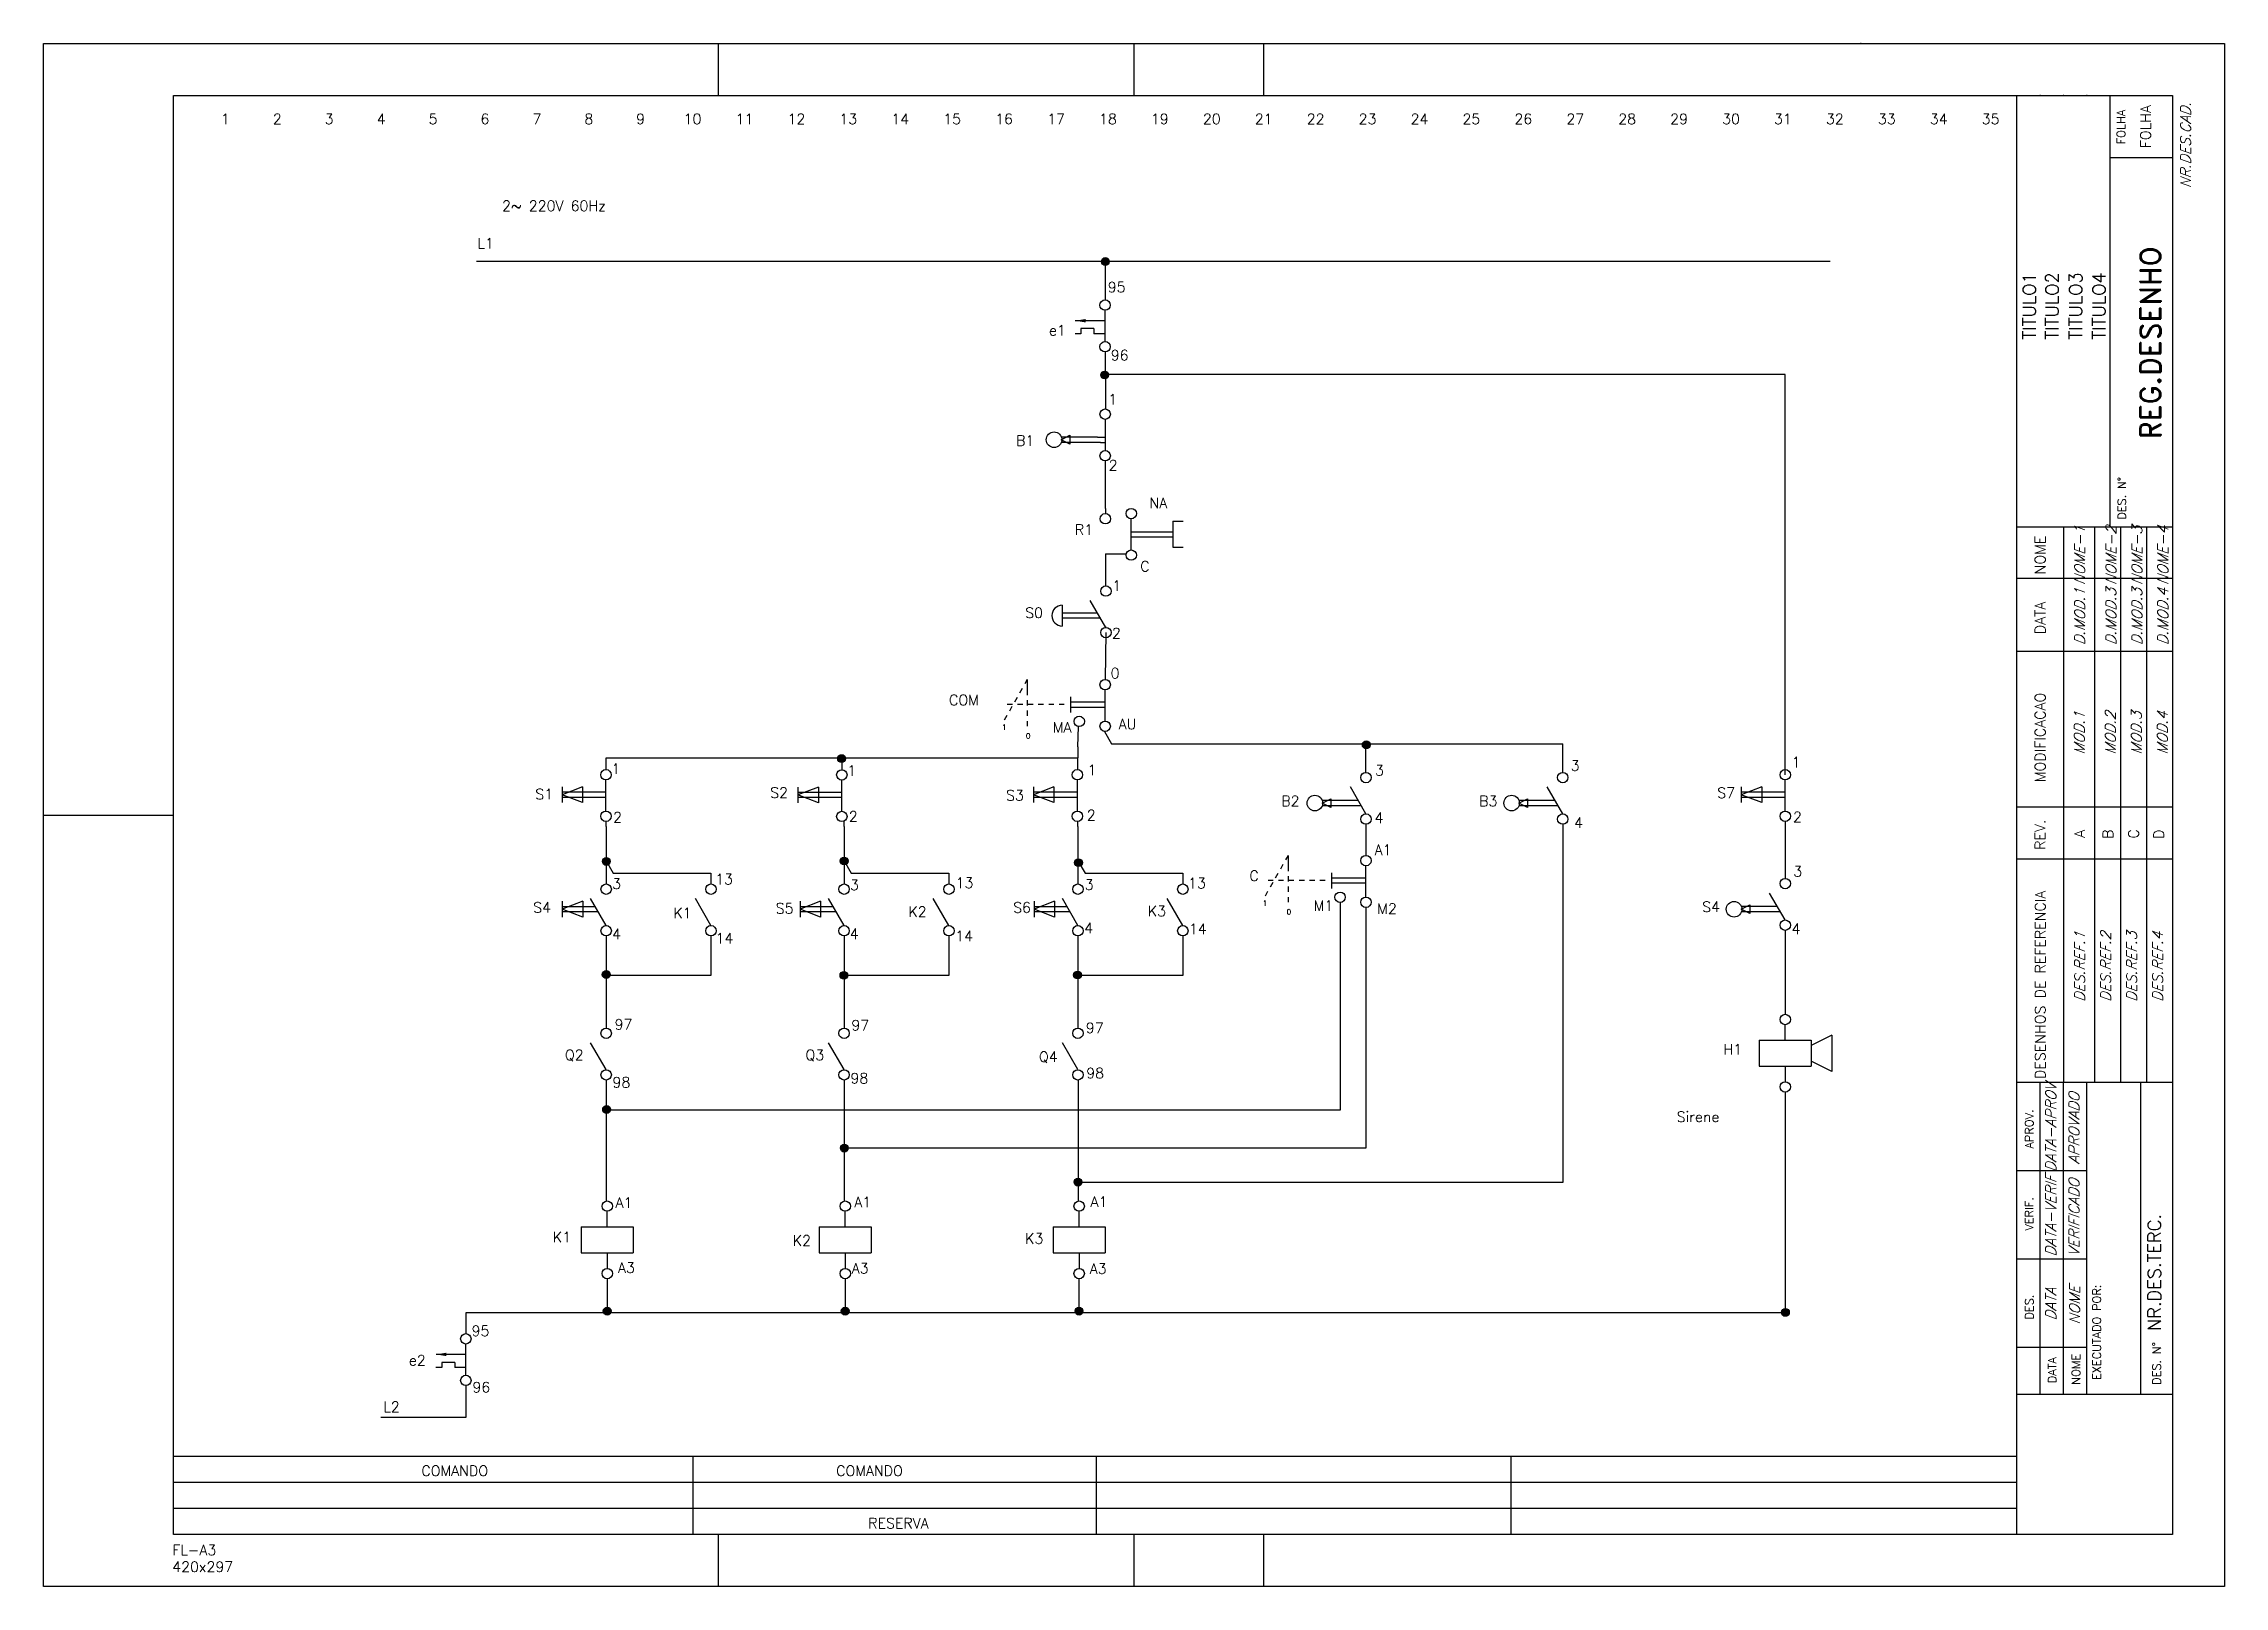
# Model space of a CAD drawing. Extents: x 0 to 420, y 5 to 302.
import ezdxf
from ezdxf.enums import TextEntityAlignment as Align

# ---------------------------------------------------------------- set-up
doc = ezdxf.new("R2010")
doc.units = 0
doc.header["$MEASUREMENT"] = 0
doc.linetypes.add('HIDDEN1', pattern=[2, 1, -1])
doc.layers.get('0').update_dxf_attribs({"color": 1, "linetype": 'CONTINUOUS'})
for name, color, linetype in [('CARIMBO', 7, 'CONTINUOUS'), ('CON', 1, 'CONTINUOUS'), ('DES', 7, 'CONTINUOUS'), ('GERAL', 1, 'CONTINUOUS'), ('HIDDEN1', 3, 'HIDDEN1'), ('SIM', 1, 'CONTINUOUS'), ('TEXTO', 6, 'CONTINUOUS'), ('WIDTH', 4, 'CONTINUOUS')]:
    doc.layers.add(name, color=color, linetype=linetype)
doc.styles.add('ROMAND', font='romand')
doc.styles.add('ROMANS', font='romans')

# ---------------------------------------------------------------- blocks, each defined once
blk = doc.blocks.new('*X6')
at = {"color": 0}
for p, q in [((55.16, -82.02), (55.88, -81.3)), ((55.17, -82.19), (56.04, -81.31)), ((55.2, -81.81), (55.66, -81.34)), ((55.21, -82.32), (56.18, -81.35)), ((55.27, -82.44), (56.3, -81.41)), ((55.34, -82.54), (56.4, -81.49)), ((55.43, -82.63), (56.49, -81.58)), ((55.54, -82.7), (56.56, -81.68)), ((55.66, -82.76), (56.61, -81.8)), ((55.8, -82.79), (56.65, -81.94)), ((55.97, -82.8), (56.65, -82.12)), ((56.21, -82.73), (56.59, -82.36))]:
    blk.add_line(p, q, dxfattribs=at)
blk = doc.blocks.new('CE')
at = {"layer": 'SIM'}
blk.add_circle((0, 0), 0.75, dxfattribs=at)
blk.add_blockref('*X6', (-55.91, 82.05), dxfattribs=at)

msp = doc.modelspace()

# ---------------------------------------------------------------- linework, layer by layer
at = {"linetype": 'Continuous'}
for p in [(384.5, 292), (389, 292), (393.5, 292)]:
    msp.add_point(p, dxfattribs=at)
at = {"layer": 'CARIMBO', "color": 4}
for p, q in [((380, 15), (380, 292)), ((398, 209), (398, 292)), ((398, 280.08), (410, 280.08)), ((380, 209), (410, 209)), ((389, 209), (389, 102)), ((410, 199), (380, 199)), ((410, 185), (380, 185)), ((410, 185), (380, 185)), ((410, 155), (380, 155)), ((410, 145), (380, 145)), ((410, 102), (380, 102)), ((384.5, 42), (384.5, 102)), ((393.5, 42), (393.5, 102)), ((403.9, 42), (403.9, 102)), ((380, 42), (410, 42))]:
    msp.add_line(p, q, dxfattribs=at)
at = {"layer": 'CARIMBO', "color": 7}
for p, q in [((395, 209), (395, 102)), ((400, 209), (400, 102)), ((405, 209), (405, 102)), ((389, 42), (389, 102))]:
    msp.add_line(p, q, dxfattribs=at)
at = {"layer": 'CON', "color": 4}
for p, q in [((108.31, 154.22), (108.31, 160.22)), ((153.73, 154.19), (153.73, 160.19)), ((199.09, 154.23), (199.09, 160.23)), ((335.42, 154.23), (335.42, 160.23)), ((108.34, 132.23), (105.33, 137.41)), ((128.52, 132.23), (125.52, 137.41)), ((154.16, 132.23), (151.16, 137.41)), ((174.35, 132.23), (171.34, 137.41)), ((199.21, 132.23), (196.21, 137.41)), ((219.4, 132.23), (216.39, 137.41)), ((108.34, 104.48), (105.33, 109.66)), ((154.16, 104.48), (151.16, 109.66)), ((199.21, 104.48), (196.21, 109.66))]:
    msp.add_line(p, q, dxfattribs=at)
at = {"layer": 'CON'}
for p, q in [((103.79, 158.91), (99.86, 157.39)), ((99.86, 158.91), (99.86, 155.88)), ((108.31, 157.89), (99.86, 157.89)), ((103.79, 155.88), (99.86, 157.39)), ((108.31, 156.89), (99.86, 156.89)), ((103.79, 158.91), (103.79, 155.88)), ((149.21, 158.88), (145.28, 157.36)), ((145.28, 158.88), (145.28, 155.85)), ((153.73, 157.85), (145.28, 157.85)), ((149.21, 155.85), (145.28, 157.36)), ((153.73, 156.85), (145.28, 156.85)), ((149.21, 158.88), (149.21, 155.85)), ((194.57, 158.92), (190.64, 157.4)), ((190.64, 158.92), (190.64, 155.89)), ((199.09, 157.89), (190.64, 157.89)), ((194.57, 155.89), (190.64, 157.4)), ((199.09, 156.89), (190.64, 156.89)), ((194.57, 158.92), (194.57, 155.89)), ((330.89, 158.92), (326.96, 157.4)), ((326.96, 158.92), (326.96, 155.89)), ((335.42, 157.89), (326.96, 157.89)), ((330.89, 155.89), (326.96, 157.4)), ((335.42, 156.89), (326.96, 156.89)), ((330.89, 158.92), (330.89, 155.89)), ((99.89, 136.88), (99.89, 133.85)), ((103.82, 136.88), (99.89, 135.36)), ((106.24, 135.85), (99.89, 135.85)), ((103.82, 133.85), (99.89, 135.36)), ((106.82, 134.85), (99.89, 134.85)), ((103.82, 136.88), (103.82, 133.85)), ((145.71, 136.88), (145.71, 133.85)), ((149.64, 136.88), (145.71, 135.36)), ((152.06, 135.85), (145.71, 135.85)), ((149.64, 133.85), (145.71, 135.36)), ((152.64, 134.85), (145.71, 134.85)), ((149.64, 136.88), (149.64, 133.85)), ((190.76, 136.88), (190.76, 133.85)), ((194.69, 136.88), (190.76, 135.36)), ((197.11, 135.85), (190.76, 135.85)), ((194.69, 133.85), (190.76, 135.36)), ((197.69, 134.85), (190.76, 134.85)), ((194.69, 136.88), (194.69, 133.85))]:
    msp.add_line(p, q, dxfattribs=at)
for centre in [(108.31, 161.25), (153.73, 161.22), (199.09, 161.26), (335.42, 161.26), (108.31, 153.25), (153.73, 153.22), (199.09, 153.26), (335.42, 153.26), (108.34, 139.22), (128.53, 139.22), (154.16, 139.22), (174.35, 139.22), (199.21, 139.22), (219.4, 139.22), (108.34, 131.22), (128.53, 131.22), (154.16, 131.22), (174.35, 131.22), (199.21, 131.22), (219.4, 131.22), (108.34, 111.47), (154.16, 111.47), (199.21, 111.47), (108.34, 103.47), (154.16, 103.47), (199.21, 103.47)]:
    msp.add_circle(centre, 1, dxfattribs=at)
at = {"layer": 'DES'}
for p, q in [((0, 5), (0, 302)), ((0, 5), (0, 302)), ((0, 302), (420, 302)), ((130, 292), (130, 302)), ((210, 292), (210, 302)), ((235, 292), (235, 302)), ((420, 302), (420, 5)), ((344.08, 260.05), (83.37, 260.05)), ((204.48, 252.66), (204.48, 260.05)), ((204.48, 238.31), (204.48, 242.66)), ((335.42, 238.31), (204.43, 238.31)), ((204.48, 238.31), (204.48, 232.07)), ((335.42, 161.26), (335.42, 238.31)), ((204.48, 232.07), (204.48, 231.67)), ((204.48, 212.53), (204.48, 221.68)), ((204.48, 212.53), (204.48, 211.53)), ((204.48, 203.79), (204.48, 197.6)), ((204.48, 203.79), (208.52, 203.79)), ((204.48, 189.8), (204.48, 189.6)), ((204.59, 188.61), (204.46, 179.59)), ((199.21, 166.64), (199.33, 170.54)), ((204.3, 169.6), (205.68, 167.22)), ((199.15, 164.45), (108.31, 164.45)), ((108.31, 164.45), (108.31, 162.25)), ((153.73, 164.45), (153.73, 162.22)), ((199.21, 166.64), (199.09, 162.26)), ((205.68, 167.22), (224.49, 167.22)), ((224.49, 167.22), (292.58, 167.22)), ((254.68, 161.71), (254.68, 167.22)), ((292.58, 161.71), (292.58, 167.22)), ((0, 153.5), (25, 153.5)), ((108.34, 151.27), (108.34, 152.25)), ((108.34, 151.27), (108.34, 140.22)), ((154.16, 151.27), (154.16, 152.32)), ((154.16, 151.27), (154.16, 140.22)), ((199.21, 151.27), (199.21, 152.27)), ((199.21, 151.27), (199.21, 140.22)), ((254.68, 151.71), (254.68, 145.71)), ((292.58, 151.71), (292.58, 82.77)), ((335.42, 152.26), (335.42, 141.29)), ((108.34, 144.65), (109.72, 142.27)), ((154.16, 144.65), (155.54, 142.27)), ((199.21, 144.65), (200.59, 142.27)), ((109.72, 142.27), (128.52, 142.27)), ((128.52, 142.27), (128.53, 142.27)), ((128.53, 142.27), (128.53, 140.22)), ((155.54, 142.27), (174.35, 142.27)), ((174.35, 142.27), (174.35, 140.22)), ((174.35, 142.27), (174.35, 142.27)), ((200.59, 142.27), (219.4, 142.27)), ((219.4, 142.27), (219.4, 140.22)), ((219.4, 142.27), (219.4, 142.27)), ((249.68, 136.66), (249.68, 96.69)), ((254.68, 135.71), (254.68, 89.34)), ((108.34, 130.22), (108.34, 112.47)), ((128.53, 130.22), (128.53, 122.62)), ((154.16, 130.22), (154.16, 112.47)), ((174.35, 130.22), (174.35, 122.62)), ((199.21, 130.22), (199.21, 112.47)), ((219.4, 130.22), (219.4, 122.62)), ((335.42, 131.29), (335.42, 115.13)), ((128.53, 122.62), (108.34, 122.62)), ((174.35, 122.62), (154.16, 122.62)), ((219.4, 122.62), (199.21, 122.62)), ((108.34, 102.47), (108.34, 94.87)), ((154.17, 102.47), (154.17, 94.87)), ((199.22, 102.47), (199.22, 94.87)), ((249.68, 96.69), (108.34, 96.69)), ((335.42, 100.15), (335.42, 57.65)), ((108.34, 94.87), (108.34, 79.17)), ((154.17, 94.87), (154.17, 79.17)), ((199.22, 94.87), (199.22, 79.17)), ((254.68, 89.34), (154.17, 89.34)), ((292.58, 82.77), (199.22, 82.77)), ((108.52, 64.22), (108.52, 57.96)), ((154.35, 64.22), (154.35, 57.96)), ((199.4, 64.22), (199.4, 57.96)), ((335.42, 57.65), (81.33, 57.65)), ((81.33, 57.65), (81.33, 53.65)), ((81.32, 43.65), (81.32, 37.5)), ((81.32, 37.5), (64.94, 37.5)), ((380, 30), (25, 30)), ((125.06, 30), (125.06, 15)), ((202.71, 30), (202.71, 15)), ((282.6, 30), (282.6, 15)), ((380, 25), (25, 25)), ((380, 20), (25, 20)), ((130, 5), (130, 15)), ((210, 5), (210, 15)), ((235, 5), (235, 15)), ((420, 5), (0, 5))]:
    msp.add_line(p, q, dxfattribs=at)
at = {"layer": 'HIDDEN1'}
for p, q in [((189.45, 179.59), (184.88, 171.53)), ((189.45, 179.59), (189.45, 169.76)), ((196.57, 174.76), (185.11, 174.76)), ((239.68, 145.71), (235.11, 137.65)), ((239.68, 145.71), (239.68, 135.88)), ((246.81, 140.89), (235.34, 140.89))]:
    msp.add_line(p, q, dxfattribs=at)
at = {"layer": 'SIM'}
for p, q in [((204.43, 248.66), (198.7, 248.66)), ((199.79, 246.13), (198.68, 246.13)), ((202.29, 247.13), (199.79, 247.13)), ((199.79, 247.13), (199.79, 246.13)), ((202.29, 247.13), (202.29, 246.13)), ((204.43, 246.13), (202.29, 246.13)), ((202.96, 226.24), (195.98, 226.24)), ((203.54, 225.24), (195.98, 225.24)), ((196, 225.75), (197.64, 226.6)), ((197.64, 224.9), (196, 225.75)), ((197.64, 226.6), (197.64, 224.9)), ((202.96, 226.24), (204.48, 226.24)), ((203.54, 225.24), (204.48, 225.24)), ((217.48, 210.04), (217.48, 205.04)), ((217.48, 210.04), (219.48, 210.04)), ((209.48, 208.04), (217.48, 208.04)), ((209.48, 207.04), (217.48, 207.04)), ((217.48, 205.04), (219.48, 205.04)), ((196.18, 193.88), (196.18, 189.86)), ((202.99, 192.37), (196.18, 192.37)), ((203.57, 191.37), (196.18, 191.37)), ((189.45, 179.59), (189.45, 176.76)), ((204.44, 175.22), (197.78, 175.22)), ((204.44, 174.22), (197.78, 174.22)), ((197.8, 176.25), (197.8, 173.22)), ((253.19, 156.28), (246.21, 156.28)), ((246.23, 155.79), (247.88, 156.64)), ((247.88, 154.94), (246.23, 155.79)), ((247.88, 156.64), (247.88, 154.94)), ((291.09, 156.28), (284.11, 156.28)), ((284.13, 155.79), (285.77, 156.64)), ((285.77, 154.94), (284.13, 155.79)), ((285.77, 156.64), (285.77, 154.94)), ((253.77, 155.28), (246.21, 155.28)), ((291.67, 155.28), (284.11, 155.28)), ((239.68, 145.71), (239.68, 142.89)), ((254.67, 141.35), (248.02, 141.35)), ((254.67, 140.35), (248.02, 140.35)), ((248.03, 142.37), (248.03, 139.34)), ((333.93, 135.86), (326.95, 135.86)), ((334.51, 134.86), (326.95, 134.86)), ((326.96, 135.37), (328.61, 136.21)), ((328.61, 134.52), (326.96, 135.37)), ((328.61, 136.21), (328.61, 134.52)), ((330.42, 110.14), (340.42, 110.14)), ((330.42, 110.14), (330.42, 105.14)), ((335.42, 110.14), (335.42, 113.16)), ((344.42, 111.14), (340.42, 109.14)), ((340.42, 110.14), (340.42, 105.14)), ((344.42, 111.14), (344.42, 104.14)), ((330.42, 105.14), (340.42, 105.14)), ((335.42, 105.14), (335.42, 102.15)), ((344.42, 104.14), (340.42, 106.14)), ((108.56, 74.21), (108.56, 77.2)), ((154.39, 74.21), (154.39, 77.2)), ((199.44, 74.21), (199.44, 77.2)), ((103.56, 74.21), (103.56, 69.21)), ((103.56, 74.21), (113.56, 74.21)), ((113.56, 74.21), (113.56, 69.21)), ((149.39, 74.21), (149.39, 69.21)), ((149.39, 74.21), (159.39, 74.21)), ((159.39, 74.21), (159.39, 69.21)), ((194.44, 74.21), (194.44, 69.21)), ((194.44, 74.21), (204.44, 74.21)), ((204.44, 74.21), (204.44, 69.21)), ((103.56, 69.21), (113.56, 69.21)), ((108.56, 69.21), (108.56, 66.21)), ((149.39, 69.21), (159.39, 69.21)), ((154.39, 69.21), (154.39, 66.21)), ((194.44, 69.21), (204.44, 69.21)), ((199.44, 69.21), (199.44, 66.21)), ((76.68, 47.12), (75.57, 47.12)), ((81.32, 49.65), (75.59, 49.65)), ((79.18, 48.12), (76.68, 48.12)), ((76.68, 48.12), (76.68, 47.12)), ((79.18, 48.12), (79.18, 47.12)), ((81.32, 47.12), (79.18, 47.12))]:
    msp.add_line(p, q, dxfattribs=at)
at = {"layer": 'SIM', "color": 4}
for p, q in [((204.43, 244.67), (204.42, 250.62)), ((209.48, 204.54), (209.47, 210.53)), ((204.59, 189.61), (201.59, 194.8)), ((204.44, 171.6), (204.43, 177.59)), ((254.68, 153.72), (251.67, 158.91)), ((292.57, 153.72), (289.57, 158.91)), ((254.68, 137.72), (254.67, 143.71)), ((335.41, 133.3), (332.41, 138.48)), ((81.32, 45.66), (81.31, 51.61))]:
    msp.add_line(p, q, dxfattribs=at)
at = {"layer": 'SIM'}
for centre, radius in [((204.43, 251.66), 1), ((204.43, 243.66), 1), ((204.45, 230.67), 1), ((194.6, 225.75), 1.5), ((204.45, 222.67), 1), ((204.48, 210.53), 1), ((209.48, 211.53), 1), ((209.48, 203.53), 1), ((204.59, 196.61), 1), ((204.59, 188.61), 1), ((204.45, 178.59), 1), ((199.45, 171.53), 1), ((204.45, 170.59), 1), ((254.68, 160.71), 1), ((292.58, 160.71), 1), ((244.83, 155.79), 1.5), ((282.73, 155.79), 1.5), ((254.68, 152.71), 1), ((292.58, 152.71), 1), ((254.68, 144.71), 1), ((249.68, 137.66), 1), ((335.42, 140.29), 1), ((254.68, 136.71), 1), ((325.57, 135.36), 1.5), ((335.42, 132.29), 1), ((335.42, 114.13), 1), ((335.42, 101.15), 1), ((108.56, 78.2), 1), ((154.39, 78.2), 1), ((199.44, 78.2), 1), ((108.56, 65.21), 1), ((154.39, 65.21), 1), ((199.44, 65.21), 1), ((81.32, 52.65), 1), ((81.32, 44.65), 1)]:
    msp.add_circle(centre, radius, dxfattribs=at)
msp.add_arc((196.18, 191.88), 2, 90, 270, dxfattribs=at)
at = {"layer": 'TEXTO'}
msp.add_point((350, 302), dxfattribs=at)
at = {"layer": 'TEXTO', "color": 6}
for points in [[(200.7, 248.32), (200.7, 248.99), (198.7, 248.66)], [(77.59, 49.32), (77.59, 49.99), (75.59, 49.65)]]:
    msp.add_solid(points, dxfattribs=at)
at = {"layer": 'WIDTH'}
for p, q in [((25, 292), (410, 292)), ((25, 15), (25, 292)), ((410, 292), (410, 15)), ((204.48, 223.67), (204.48, 229.68)), ((410, 15), (25, 15))]:
    msp.add_line(p, q, dxfattribs=at)
at = {"layer": 'WIDTH', "color": 4}
for p, q in [((393.5, 85), (380, 85)), ((393.5, 68), (380, 68)), ((393.5, 51), (380, 51))]:
    msp.add_line(p, q, dxfattribs=at)

# ---------------------------------------------------------------- block references
at = {"layer": 'GERAL', "rotation": 224.9999999999997}
for p in [(204.48, 260.05), (204.35, 238.2), (254.73, 167.01), (153.68, 164.36), (108.39, 144.56), (154.17, 144.65), (199.3, 144.32), (108.35, 122.79), (154.13, 122.62), (199.13, 122.71), (108.42, 96.81), (154.2, 89.37), (199.22, 82.82), (108.54, 57.99), (154.37, 57.99), (199.42, 57.99), (335.46, 57.74)]:
    msp.add_blockref('CE', p, dxfattribs=at)

# ---------------------------------------------------------------- texts
at = {"layer": 'CARIMBO', "color": 6, "style": 'ROMANS'}
for s, p in [('FOLHA', (400.1, 285.94)), ('DES. N%%D', (400.25, 214.46)), ('APROV.', (382.41, 93.05)), ('VERIF.', (382.4, 76.71)), ('DES.', (382.42, 58.75)), ('EXECUTADO POR:', (395.41, 53.91)), ('DES. N%%D', (406.94, 47.91)), ('DATA', (386.83, 46.62)), ('NOME', (391.42, 46.79))]:
    msp.add_text(s, height=1.6, rotation=90, dxfattribs=at).set_placement(p, align=Align.MIDDLE)
for s, p in [('MODIFICACAO', (385.52, 159.82)), ('REV.', (385.5, 146.79)), ('A', (393.13, 149.11)), ('B', (398.56, 148.88)), ('C', (403.51, 148.95)), ('D', (408.37, 148.88)), ('DESENHOS DE REFERENCIA', (385.53, 102.67))]:
    msp.add_text(s, height=2, rotation=90, dxfattribs=at).set_placement(p)
msp.add_attdef('FOLHA', text='', height=2, rotation=90, dxfattribs=at).set_placement((405.83, 286.03), align=Align.CENTER)
at = {"layer": 'CARIMBO', "color": 6, "style": 'ROMANS', "oblique": 20}
msp.add_attdef('NR.DES.CAD.', text='', height=2, rotation=90, dxfattribs=at).set_placement((413.53, 290.68), align=Align.RIGHT)
at = {"layer": 'CARIMBO', "color": 4, "style": 'ROMAND'}
msp.add_attdef('REG.DESENHO', text='', height=4, rotation=90, dxfattribs=at).set_placement((407.75, 244.4), align=Align.CENTER)
at = {"layer": 'CARIMBO', "color": 1, "style": 'ROMANS'}
for tag, p in [('TITULO1', (383.66, 251.49)), ('TITULO2', (388.08, 251.49)), ('TITULO3', (392.6, 251.49)), ('TITULO4', (397.09, 251.49))]:
    msp.add_attdef(tag, text='', height=2.5, rotation=90, dxfattribs=at).set_placement(p, align=Align.CENTER)
at = {"layer": 'CARIMBO', "color": 6, "style": 'ROMANS', "oblique": 20}
for tag, p in [('MOD.1', (393.06, 169.27)), ('MOD.2', (399.06, 169.27)), ('MOD.3', (404.06, 169.27)), ('MOD.4', (409.06, 169.27)), ('DES.REF.1', (393.15, 124.26)), ('DES.REF.2', (398.15, 124.26)), ('DES.REF.3', (403.15, 124.26)), ('DES.REF.4', (408.15, 124.26)), ('DATA-APROV', (387.58, 93.28)), ('APROVADO', (392.04, 93.15)), ('DATA-VERIF', (387.58, 76.33)), ('VERIFICADO', (392.04, 75.99)), ('NOME', (392.14, 59.13)), ('DATA', (387.58, 59.31))]:
    msp.add_attdef(tag, text='', height=2, rotation=90, dxfattribs=at).set_placement(p, align=Align.CENTER)
at = {"layer": 'CARIMBO', "color": 1, "style": 'ROMANS'}
msp.add_attdef('NR.DES.TERC.', (407.75, 54.19), '', height=2.5, rotation=90, dxfattribs=at)
at = {"layer": 'TEXTO', "style": 'ROMANS'}
for s, p in [('1', (35, 287.5)), ('2', (45, 287.5)), ('3', (55, 287.5)), ('4', (65, 287.5)), ('5', (75, 287.5)), ('6', (85, 287.5)), ('7', (95, 287.5)), ('8', (105, 287.5)), ('9', (114.98, 287.5)), ('10', (124.98, 287.5)), ('11', (134.98, 287.5)), ('12', (144.98, 287.5)), ('13', (154.98, 287.5)), ('14', (164.98, 287.5)), ('15', (174.98, 287.5)), ('16', (184.98, 287.5)), ('17', (194.98, 287.5)), ('18', (204.98, 287.5)), ('19', (214.98, 287.5)), ('20', (224.98, 287.5)), ('21', (234.98, 287.5)), ('22', (244.98, 287.5)), ('23', (254.98, 287.5)), ('24', (264.98, 287.5)), ('25', (274.98, 287.5)), ('26', (284.98, 287.5)), ('27', (294.98, 287.5)), ('28', (304.98, 287.5)), ('29', (314.98, 287.5)), ('30', (324.98, 287.5)), ('31', (334.98, 287.5)), ('32', (344.98, 287.5)), ('33', (354.98, 287.5)), ('34', (364.98, 287.5)), ('35', (374.98, 287.5))]:
    msp.add_text(s, height=2, dxfattribs=at).set_placement(p, align=Align.MIDDLE)
for s, height, p in [('2~ 220V 60Hz', 2, (88.3, 269.77)), ('L1', 2, (83.57, 262.57)), ('95', 2, (204.94, 254.13)), ('e1', 2, (193.61, 245.8)), ('96', 2, (205.54, 241.03)), ('1', 2, (205.04, 232.52)), ('B1', 2, (187.28, 224.59)), ('2', 2, (205.12, 219.81)), ('NA', 2, (212.98, 212.58)), ('R1', 2, (198.6, 207.44)), ('C', 2, (211.21, 200.38)), ('1', 2, (205.83, 196.66)), ('S0', 2, (189.04, 191.44)), ('2', 2, (205.75, 187.5)), ('0', 2, (205.49, 179.8)), ('COM', 2, (174.37, 174.64)), ('1', 1, (184.57, 169.91)), ('0', 1, (189.18, 168.22)), ('MA', 2, (194.36, 169.37)), ('AU', 2, (207.03, 170.02)), ('3', 2, (294.1, 162.01)), ('1', 2, (336.65, 162.67)), ('1', 2, (109.34, 161.4)), ('1', 2, (154.75, 161.06)), ('1', 2, (201.05, 161.17)), ('3', 2, (256.42, 161.09)), ('S1', 2, (94.7, 156.52)), ('S2', 2, (139.92, 156.8)), ('S3', 2, (185.35, 156.29)), ('B2', 2, (238.37, 155.19)), ('B3', 2, (276.48, 155.19)), ('S7', 2, (322.34, 156.77)), ('2', 2, (109.66, 152.05)), ('2', 2, (155.08, 152.22)), ('2', 2, (200.92, 152.47)), ('4', 2, (256.34, 151.95)), ('4', 2, (294.77, 151.03)), ('2', 2, (336.9, 152.12)), ('A1', 2, (256.34, 145.79)), ('C', 2, (232.23, 140.8)), ('3', 2, (336.98, 141.64)), ('3', 2, (109.49, 139.26)), ('13', 2, (129.34, 140.15)), ('3', 2, (155.32, 139.04)), ('13', 2, (175.64, 139.44)), ('3', 2, (200.51, 139.09)), ('13', 2, (220.42, 139.38)), ('S4', 2, (94.28, 134.71)), ('K1', 2, (121.29, 133.65)), ('S5', 2, (140.99, 134.53)), ('K2', 2, (166.55, 133.88)), ('S6', 2, (186.72, 134.69)), ('K3', 2, (212.65, 134.01)), ('1', 1, (234.8, 136.04)), ('0', 1, (239.42, 134.34)), ('M1', 2, (244.61, 135.07)), ('M2', 2, (256.84, 134.48)), ('S4', 2, (319.43, 134.83)), ('4', 2, (109.49, 129.58)), ('14', 2, (129.42, 128.77)), ('4', 2, (155.24, 129.62)), ('14', 2, (175.56, 129.21)), ('4', 2, (200.42, 130.75)), ('14', 2, (220.58, 130.58)), ('4', 2, (336.65, 130.59)), ('97', 2, (109.97, 112.19)), ('97', 2, (155.56, 112.03)), ('97', 2, (200.73, 111.51)), ('H1', 2, (323.51, 107.38)), ('Q2', 2, (100.4, 106.29)), ('Q3', 2, (146.73, 106.29)), ('Q4', 2, (191.7, 105.96)), ('98', 2, (109.57, 101.04)), ('98', 2, (155.4, 101.82)), ('98', 2, (200.81, 102.81)), ('Sirene', 2, (314.52, 94.4)), ('A1', 2, (110.13, 77.89)), ('A1', 2, (156.13, 77.97)), ('A1', 2, (201.63, 78.05)), ('K1', 2, (98.06, 71.24)), ('K2', 2, (144.26, 70.59)), ('K3', 2, (189.04, 70.97)), ('A3', 2, (110.61, 65.34)), ('A3', 2, (155.63, 65.25)), ('A3', 2, (201.47, 65.17)), ('95', 2, (82.43, 53.19)), ('e2', 2, (70.34, 47.51)), ('96', 2, (82.57, 42.34)), ('L2', 2, (65.41, 38.56)), ('FL-A3', 2, (24.77, 11)), ('420x297', 2, (24.77, 7.77))]:
    msp.add_text(s, height=height, dxfattribs=at).set_placement(p)
at = {"layer": 'TEXTO', "color": 6, "style": 'ROMANS'}
for s, p in [('NOME', (385.52, 199.81)), ('DATA', (385.52, 188.31))]:
    msp.add_text(s, height=2, rotation=90, dxfattribs=at).set_placement(p)
at = {"layer": 'TEXTO', "style": 'ROMANS'}
for s, p in [('COMANDO', (79.18, 26.26)), ('COMANDO', (159.06, 26.26)), ('RESERVA', (164.64, 16.16))]:
    msp.add_text(s, height=2, dxfattribs=at).set_placement(p, align=Align.CENTER)
at = {"layer": 'TEXTO', "color": 6, "style": 'ROMANS', "oblique": 20}
for tag, p in [('NOME-1', (393.15, 203.44)), ('NOME-2', (399.15, 203.44)), ('NOME-3', (404.15, 203.44)), ('NOME-4', (409.15, 203.44)), ('D.MOD.3', (399.15, 191.69)), ('D.MOD.3', (404.15, 191.69)), ('D.MOD.1', (393.15, 191.69)), ('D.MOD.4', (409.15, 191.69))]:
    msp.add_attdef(tag, text='', height=2, rotation=90, dxfattribs=at).set_placement(p, align=Align.CENTER)

doc.saveas('drawing.dxf')
